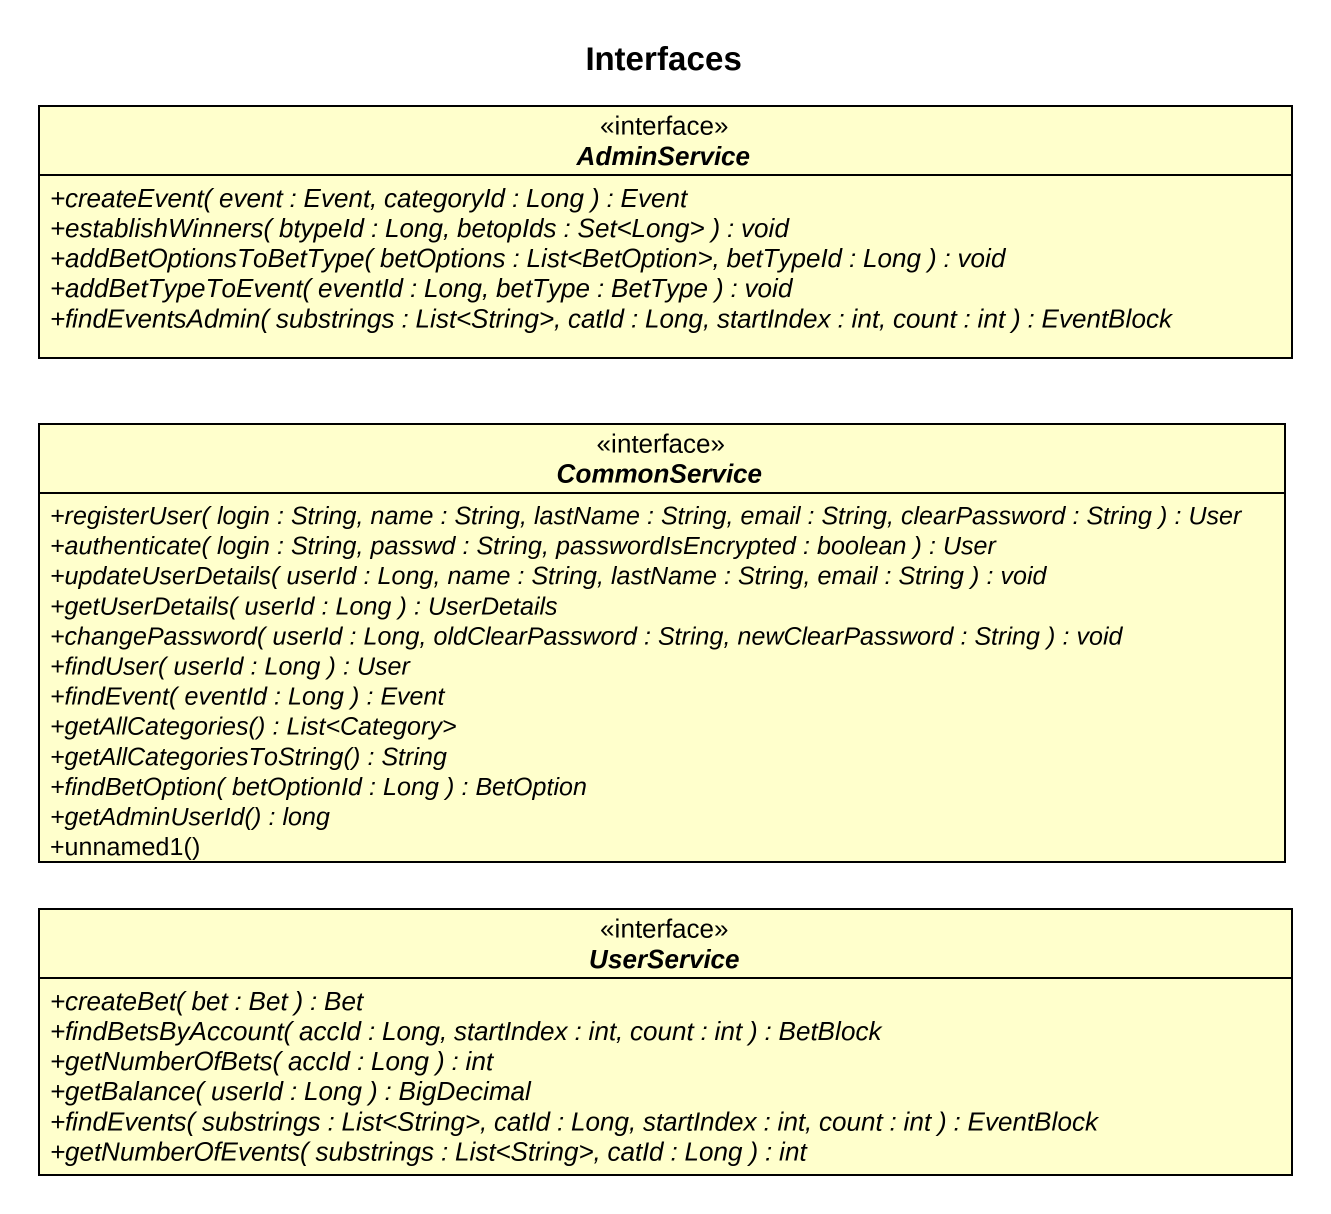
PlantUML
@startuml
title Interfaces
hide circle
hide empty members
skinparam classAttributeIconSize 0
interface AdminService {
  {abstract} +createEvent( event : Event, categoryId : Long ) : Event
  {abstract} +establishWinners( btypeId : Long, betopIds : Set<Long> ) : void
  {abstract} +addBetOptionsToBetType( betOptions : List<BetOption>, betTypeId : Long ) : void
  {abstract} +addBetTypeToEvent( eventId : Long, betType : BetType ) : void
  {abstract} +findEventsAdmin( substrings : List<String>, catId : Long, startIndex : int, count : int ) : EventBlock
}
interface CommonService {
  {abstract} +registerUser( login : String, name : String, lastName : String, email : String, clearPassword : String ) : User
  {abstract} +authenticate( login : String, passwd : String, passwordIsEncrypted : boolean ) : User
  {abstract} +updateUserDetails( userId : Long, name : String, lastName : String, email : String ) : void
  {abstract} +getUserDetails( userId : Long ) : UserDetails
  {abstract} +changePassword( userId : Long, oldClearPassword : String, newClearPassword : String ) : void
  {abstract} +findUser( userId : Long ) : User
  {abstract} +findEvent( eventId : Long ) : Event
  {abstract} +getAllCategories() : List<Category>
  {abstract} +getAllCategoriesToString() : String
  {abstract} +findBetOption( betOptionId : Long ) : BetOption
  {abstract} +getAdminUserId() : long
  +unnamed1()
}
interface UserService {
  {abstract} +createBet( bet : Bet ) : Bet
  {abstract} +findBetsByAccount( accId : Long, startIndex : int, count : int ) : BetBlock
  {abstract} +getNumberOfBets( accId : Long ) : int
  {abstract} +getBalance( userId : Long ) : BigDecimal
  {abstract} +findEvents( substrings : List<String>, catId : Long, startIndex : int, count : int ) : EventBlock
  {abstract} +getNumberOfEvents( substrings : List<String>, catId : Long ) : int
}
@enduml
